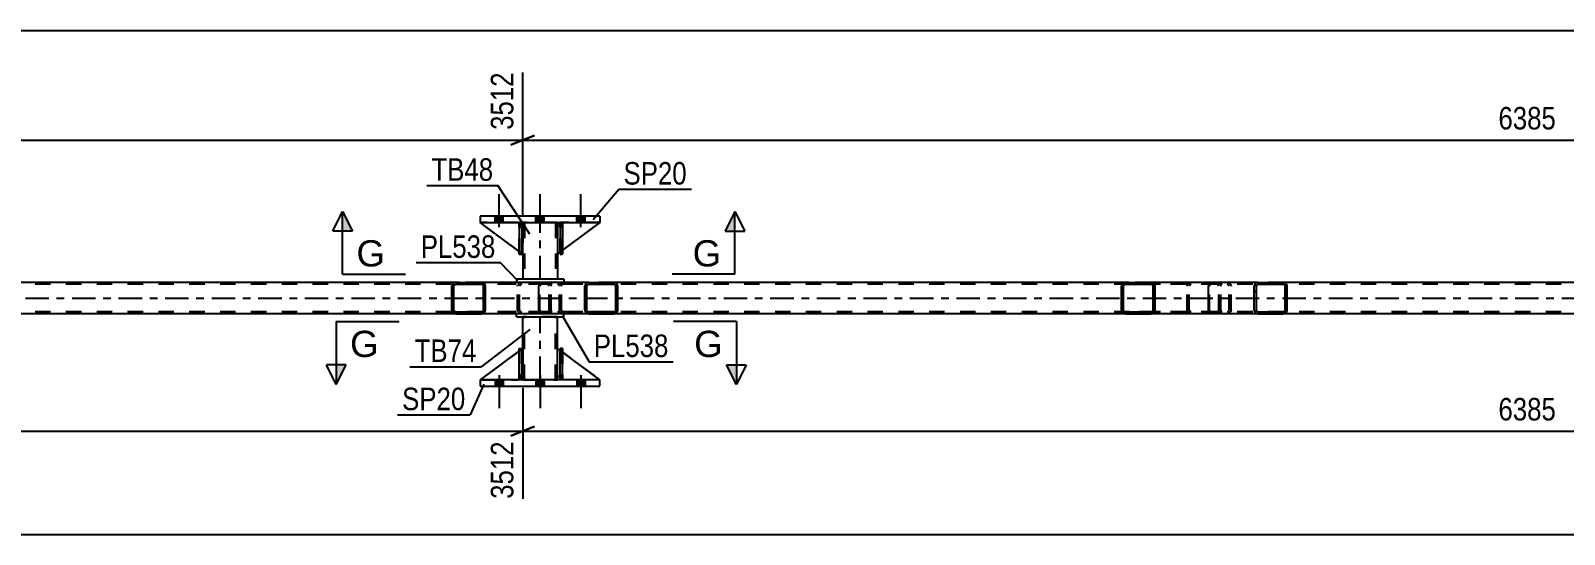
# Model space of a CAD drawing. Header units: millimetres. Extents: x -48 to 793, y -409 to 185.
# Drawn here: x 134.6 to 329.5, y -246.1 to -182 of the extents above; entities that cross this region are included whole.
import ezdxf

# ---------------------------------------------------------------- set-up
doc = ezdxf.new("R2010")
doc.units = ezdxf.units.MM
doc.linetypes.add('DXK_LINE_DOT2', pattern=[3.9198, 1.9599, -1.9599])
doc.linetypes.add('DXK_LINE_DOT3', pattern=[5.9187, 2.979, -0.9799, 0.9799, -0.9799])
doc.styles.add('Arial', font='ARIAL.TTF', dxfattribs={"height": 0.2})
doc.styles.add('Arial Narrow', font='ARIALN.TTF', dxfattribs={"height": 0.2})

# ---------------------------------------------------------------- blocks, each defined once
blk = doc.blocks.new('Part-122568784-7029 - 6955')
at = {"color": 2, "linetype": 'Continuous'}
for p, q in [((196.99, -206.46), (196.67, -206.46)), ((196.67, -206.46), (196.67, -210.46)), ((196.99, -206.46), (196.99, -206.46)), ((196.99, -206.46), (196.99, -210.46)), ((196.99, -210.46), (196.67, -210.46))]:
    blk.add_line(p, q, dxfattribs=at)
at = {"color": 7, "linetype": 'DXK_LINE_DOT2'}
for p, q in [((196.67, -207.06), (196.67, -206.46)), ((196.99, -207.06), (196.99, -206.46)), ((196.99, -206.46), (196.99, -206.46)), ((196.99, -207.06), (196.67, -207.06)), ((196.67, -207.06), (196.67, -210.46)), ((196.99, -210.46), (196.99, -207.06))]:
    blk.add_line(p, q, dxfattribs=at)
blk = doc.blocks.new('Part-122568784-7239 - 6955')
at = {"color": 7, "linetype": 'DXK_LINE_DOT2'}
for p, q in [((202.12, -206.46), (201.52, -207.06)), ((201.52, -210.46), (206.92, -206.46)), ((206.92, -206.46), (202.12, -206.46)), ((201.52, -207.06), (201.52, -210.46))]:
    blk.add_line(p, q, dxfattribs=at)
blk = doc.blocks.new('Part-122568784-7024 - 6955')
at = {"color": 2, "linetype": 'Continuous'}
for p, q in [((201.87, -226.46), (201.87, -222.46)), ((201.87, -222.46), (202.19, -222.46)), ((202.19, -226.46), (202.19, -222.46)), ((201.87, -226.46), (201.87, -226.46)), ((202.19, -226.46), (201.87, -226.46))]:
    blk.add_line(p, q, dxfattribs=at)
at = {"color": 7, "linetype": 'DXK_LINE_DOT2'}
for p, q in [((201.87, -222.46), (201.87, -225.86)), ((202.19, -225.86), (202.19, -222.46)), ((201.87, -225.86), (201.87, -226.46)), ((201.87, -225.86), (202.19, -225.86)), ((202.19, -226.46), (202.19, -225.86)), ((202.19, -226.46), (202.19, -226.46))]:
    blk.add_line(p, q, dxfattribs=at)
blk = doc.blocks.new('Part-122568784-7025 - 6955')
at = {"linetype": 'Continuous'}
h = blk.add_hatch(dxfattribs=at)
h.set_pattern_fill('', scale=0.7, style=0, pattern_type=0)
h.set_pattern_definition([(45, (277.4672, -214.3581), (-1.57154, 1.57154), [])])
h.paths.add_polyline_path([(277.51, -214.54), (277.47, -214.36), (277.36, -214.2), (277.19, -214.1), (277, -214.06), (273.76, -214.06), (273.56, -214.1), (273.4, -214.2), (273.29, -214.36), (273.25, -214.54), (273.25, -217.58), (273.29, -217.77), (273.4, -217.92), (273.56, -218.03), (273.76, -218.06), (277, -218.06), (277.19, -218.03), (277.36, -217.92), (277.47, -217.77), (277.51, -217.58)])
h.paths.add_polyline_path([(277.23, -217.67), (277.18, -217.75), (277.09, -217.8), (277, -217.82), (273.76, -217.82), (273.66, -217.8), (273.58, -217.75), (273.52, -217.67), (273.5, -217.58), (273.5, -214.54), (273.52, -214.45), (273.58, -214.37), (273.66, -214.32), (273.76, -214.3), (277, -214.3), (277.09, -214.32), (277.18, -214.37), (277.23, -214.45), (277.25, -214.54), (277.25, -217.58)])
at = {"color": 2, "linetype": 'Continuous'}
for p, q in [((273.29, -214.36), (273.25, -214.54)), ((273.5, -214.54), (273.52, -214.45)), ((273.52, -214.45), (273.58, -214.37)), ((273.76, -214.06), (273.56, -214.1)), ((273.58, -214.37), (273.66, -214.32)), ((273.66, -214.32), (273.76, -214.3)), ((273.76, -214.06), (277, -214.06)), ((273.76, -214.3), (277, -214.3)), ((284.58, -214.06), (277, -214.06)), ((277.19, -214.1), (277, -214.06)), ((277, -214.3), (277.09, -214.32)), ((277.09, -214.32), (277.18, -214.37)), ((277.18, -214.37), (277.23, -214.45)), ((277.23, -214.45), (277.25, -214.54)), ((277.51, -214.54), (277.47, -214.36)), ((273.25, -217.58), (273.25, -214.54)), ((273.5, -217.58), (273.5, -214.54)), ((277.25, -217.58), (277.25, -214.54)), ((277.51, -217.58), (277.51, -214.54)), ((273.25, -217.58), (273.29, -217.77)), ((273.52, -217.67), (273.5, -217.58)), ((273.58, -217.75), (273.52, -217.67)), ((273.56, -218.03), (273.76, -218.06)), ((273.66, -217.8), (273.58, -217.75)), ((273.76, -217.82), (273.66, -217.8)), ((273.76, -217.82), (277, -217.82)), ((273.76, -218.06), (277, -218.06)), ((277.09, -217.8), (277, -217.82)), ((277, -218.06), (277.19, -218.03)), ((284.58, -218.06), (277, -218.06)), ((277.18, -217.75), (277.09, -217.8)), ((277.23, -217.67), (277.18, -217.75)), ((277.25, -217.58), (277.23, -217.67)), ((277.47, -217.77), (277.51, -217.58))]:
    blk.add_line(p, q, dxfattribs=at)
at = {"color": 7, "linetype": 'DXK_LINE_DOT2'}
for p, q in [((277, -214.06), (273.76, -214.06)), ((285.34, -214.3), (273.76, -214.3)), ((281.6, -214.54), (281.64, -214.36)), ((281.87, -214.45), (281.85, -214.54)), ((281.93, -214.37), (281.87, -214.45)), ((281.91, -214.1), (282.11, -214.06)), ((282.01, -214.32), (281.93, -214.37)), ((282.11, -214.3), (282.01, -214.32)), ((285.34, -214.06), (284.58, -214.06)), ((285.34, -214.06), (285.54, -214.1)), ((285.44, -214.32), (285.34, -214.3)), ((285.53, -214.37), (285.44, -214.32)), ((285.58, -214.45), (285.53, -214.37)), ((285.6, -214.54), (285.58, -214.45)), ((285.82, -214.36), (285.86, -214.54)), ((281.6, -217.58), (281.6, -214.54)), ((281.85, -217.58), (281.85, -214.54)), ((285.6, -217.58), (285.6, -214.54)), ((285.86, -217.58), (285.86, -214.54)), ((285.34, -217.82), (273.76, -217.82)), ((277, -218.06), (273.76, -218.06)), ((281.64, -217.77), (281.6, -217.58)), ((281.85, -217.58), (281.87, -217.67)), ((281.87, -217.67), (281.93, -217.75)), ((282.11, -218.06), (281.91, -218.03)), ((281.93, -217.75), (281.95, -217.77)), ((281.95, -217.77), (282.01, -217.8)), ((282.01, -217.8), (282.11, -217.82)), ((285.34, -218.06), (284.58, -218.06)), ((285.34, -217.82), (285.44, -217.8)), ((285.54, -218.03), (285.34, -218.06)), ((285.44, -217.8), (285.53, -217.75)), ((285.53, -217.75), (285.58, -217.67)), ((285.58, -217.67), (285.6, -217.58)), ((285.86, -217.58), (285.82, -217.77))]:
    blk.add_line(p, q, dxfattribs=at)
at = {"color": 2, "linetype": 'Continuous'}
for centre, start, end in [((273.74, -214.56), 110.7583, 155.68), ((277.01, -214.56), 24.32, 69.2417), ((273.74, -217.56), 204.32, 249.2417), ((277.01, -217.56), 290.7583, 335.68)]:
    blk.add_arc(centre, 0.496, start, end, dxfattribs=at)
at = {"color": 7, "linetype": 'DXK_LINE_DOT2'}
for centre, start, end in [((282.09, -214.56), 110.7583, 155.68), ((285.36, -214.56), 24.32, 69.2417), ((282.09, -217.56), 204.32, 249.2417), ((285.36, -217.56), 290.7583, 335.68)]:
    blk.add_arc(centre, 0.496, start, end, dxfattribs=at)
blk = doc.blocks.new('Bolt-122568784-7098 - 6955')
at = {"linetype": 'Continuous'}
for points in [[(194.64, -226.46), (193.6, -226.46), (193.6, -227.26), (194.64, -227.26)], [(194.64, -226.46), (193.6, -226.46), (193.6, -227.26), (194.64, -227.26)], [(194.64, -226.46), (193.6, -226.46), (193.6, -227.26), (194.64, -227.26)], [(199.84, -226.46), (198.8, -226.46), (198.8, -227.26), (199.84, -227.26)], [(199.84, -226.46), (198.8, -226.46), (198.8, -227.26), (199.84, -227.26)], [(205.04, -226.46), (204, -226.46), (204, -227.26), (205.04, -227.26)], [(205.04, -226.46), (204, -226.46), (204, -227.26), (205.04, -227.26)], [(205.04, -226.46), (204, -226.46), (204, -227.26), (205.04, -227.26)]]:
    blk.add_hatch(color=1, dxfattribs=at).paths.add_polyline_path(points)
at = {"color": 1, "linetype": 'Continuous'}
for p, q in [((194.12, -225.86), (194.12, -230.06)), ((194.12, -225.86), (194.12, -230.06)), ((194.12, -225.86), (194.12, -230.06)), ((199.32, -225.86), (199.32, -230.06)), ((199.32, -225.86), (199.32, -230.06)), ((204.52, -225.86), (204.52, -230.06)), ((204.52, -225.86), (204.52, -230.06)), ((204.52, -225.86), (204.52, -230.06)), ((193.6, -226.46), (193.6, -227.26)), ((193.6, -226.46), (193.6, -227.26)), ((193.6, -226.46), (193.6, -227.26)), ((194.64, -226.46), (194.64, -227.26)), ((194.64, -226.46), (194.64, -227.26)), ((194.64, -226.46), (194.64, -227.26)), ((198.8, -226.46), (198.8, -227.26)), ((198.8, -226.46), (198.8, -227.26)), ((199.84, -226.46), (199.84, -227.26)), ((199.84, -226.46), (199.84, -227.26)), ((204, -226.46), (204, -227.26)), ((204, -226.46), (204, -227.26)), ((204, -226.46), (204, -227.26)), ((205.04, -226.46), (205.04, -227.26)), ((205.04, -226.46), (205.04, -227.26)), ((205.04, -226.46), (205.04, -227.26))]:
    blk.add_line(p, q, dxfattribs=at)
blk = doc.blocks.new('Part-122568784-7106 - 6955')
at = {"color": 7, "linetype": 'DXK_LINE_DOT2'}
for p, q in [((721.13, -214.3), (56.7, -214.3)), ((208.69, -214.06), (188.63, -214.06)), ((293.82, -214.06), (273.76, -214.06)), ((721.13, -217.82), (56.7, -217.82)), ((208.69, -218.06), (188.63, -218.06)), ((293.82, -218.06), (273.76, -218.06))]:
    blk.add_line(p, q, dxfattribs=at)
at = {"color": 2, "linetype": 'Continuous'}
for p, q in [((188.63, -214.06), (123.55, -214.06)), ((273.76, -214.06), (208.69, -214.06)), ((358.89, -214.06), (293.82, -214.06)), ((188.63, -218.06), (123.55, -218.06)), ((273.76, -218.06), (208.69, -218.06)), ((358.89, -218.06), (293.82, -218.06))]:
    blk.add_line(p, q, dxfattribs=at)
at = {"color": 7, "linetype": 'DXK_LINE_DOT3'}
blk.add_line((56.95, -216.06), (721.13, -216.06), dxfattribs=at)
blk = doc.blocks.new('Part-122568784-7227 - 6955')
at = {"color": 2, "linetype": 'Continuous'}
for p, q in [((201.52, -225.86), (201.52, -222.46)), ((201.87, -222.72), (201.52, -222.46)), ((206.92, -226.46), (202.19, -222.96)), ((201.87, -226.22), (201.52, -225.86))]:
    blk.add_line(p, q, dxfattribs=at)
at = {"color": 7, "linetype": 'DXK_LINE_DOT2'}
for p, q in [((202.19, -222.96), (201.87, -222.72)), ((202.12, -226.46), (201.87, -226.22)), ((206.92, -226.46), (202.12, -226.46)), ((206.92, -226.46), (206.92, -226.46)), ((206.92, -226.46), (206.92, -226.46))]:
    blk.add_line(p, q, dxfattribs=at)
blk = doc.blocks.new('Part-122568784-7099 - 6955')
at = {"linetype": 'Continuous'}
h = blk.add_hatch(dxfattribs=at)
h.set_pattern_fill('', scale=0.7, style=0, pattern_type=0)
h.set_pattern_definition([(45, (209.151, -214.3581), (-1.57154, 1.57154), [])])
h.paths.add_polyline_path([(209.19, -214.54), (209.15, -214.36), (209.04, -214.2), (208.88, -214.1), (208.69, -214.06), (205.5, -214.06), (205.31, -214.1), (205.15, -214.2), (205.04, -214.36), (205, -214.54), (205, -217.58), (205.04, -217.77), (205.15, -217.92), (205.31, -218.03), (205.5, -218.06), (208.69, -218.06), (208.88, -218.03), (209.04, -217.92), (209.15, -217.77), (209.19, -217.58)])
h.paths.add_polyline_path([(208.92, -217.67), (208.86, -217.75), (208.78, -217.8), (208.69, -217.82), (205.5, -217.82), (205.41, -217.8), (205.32, -217.75), (205.27, -217.67), (205.25, -217.58), (205.25, -214.54), (205.27, -214.45), (205.32, -214.37), (205.41, -214.32), (205.5, -214.3), (208.69, -214.3), (208.78, -214.32), (208.86, -214.37), (208.92, -214.45), (208.94, -214.54), (208.94, -217.58)])
at = {"color": 2, "linetype": 'Continuous'}
for p, q in [((199.17, -214.54), (199.19, -214.36)), ((199.19, -214.36), (199.25, -214.2)), ((199.25, -214.2), (199.34, -214.1)), ((199.34, -214.1), (199.45, -214.06)), ((205.5, -214.06), (199.45, -214.06)), ((205.04, -214.36), (205, -214.54)), ((205.25, -214.54), (205.27, -214.45)), ((205.27, -214.45), (205.32, -214.37)), ((205.5, -214.06), (205.31, -214.1)), ((205.32, -214.37), (205.41, -214.32)), ((205.41, -214.32), (205.5, -214.3)), ((205.5, -214.06), (208.69, -214.06)), ((205.5, -214.3), (208.69, -214.3)), ((208.88, -214.1), (208.69, -214.06)), ((208.69, -214.3), (208.78, -214.32)), ((208.78, -214.32), (208.86, -214.37)), ((208.86, -214.37), (208.92, -214.45)), ((208.92, -214.45), (208.94, -214.54)), ((209.19, -214.54), (209.15, -214.36)), ((199.17, -217.58), (199.17, -214.54)), ((205, -217.58), (205, -214.54)), ((205.25, -217.58), (205.25, -214.54)), ((208.94, -217.58), (208.94, -214.54)), ((209.19, -217.58), (209.19, -214.54)), ((199.19, -217.77), (199.17, -217.58)), ((199.25, -217.92), (199.19, -217.77)), ((199.34, -218.03), (199.25, -217.92)), ((199.45, -218.06), (199.34, -218.03)), ((205.5, -218.06), (199.45, -218.06)), ((205, -217.58), (205.04, -217.77)), ((205.27, -217.67), (205.25, -217.58)), ((205.32, -217.75), (205.27, -217.67)), ((205.31, -218.03), (205.5, -218.06)), ((205.41, -217.8), (205.32, -217.75)), ((205.5, -217.82), (205.41, -217.8)), ((205.5, -217.82), (208.69, -217.82)), ((205.5, -218.06), (208.69, -218.06)), ((208.78, -217.8), (208.69, -217.82)), ((208.69, -218.06), (208.88, -218.03)), ((208.86, -217.75), (208.78, -217.8)), ((208.92, -217.67), (208.86, -217.75)), ((208.94, -217.58), (208.92, -217.67)), ((209.15, -217.77), (209.19, -217.58))]:
    blk.add_line(p, q, dxfattribs=at)
at = {"color": 7, "linetype": 'DXK_LINE_DOT2'}
for p, q in [((199.32, -214.45), (199.31, -214.54)), ((199.35, -214.37), (199.32, -214.45)), ((199.39, -214.32), (199.35, -214.37)), ((199.45, -214.3), (199.39, -214.32)), ((208.69, -214.3), (199.45, -214.3)), ((200.72, -214.3), (200.72, -214.06)), ((201.54, -214.06), (201.73, -214.1)), ((201.63, -214.32), (201.54, -214.3)), ((201.71, -214.37), (201.63, -214.32)), ((201.77, -214.45), (201.71, -214.37)), ((201.79, -214.54), (201.77, -214.45)), ((202, -214.36), (202.04, -214.54)), ((208.69, -214.06), (205.5, -214.06)), ((199.31, -217.58), (199.31, -214.54)), ((201.79, -217.58), (201.79, -214.54)), ((202.04, -217.58), (202.04, -214.54)), ((199.31, -217.58), (199.32, -217.67)), ((199.32, -217.67), (199.35, -217.75)), ((199.35, -217.75), (199.39, -217.8)), ((199.39, -217.8), (199.45, -217.82)), ((208.69, -217.82), (199.45, -217.82)), ((200.72, -218.06), (200.72, -217.82)), ((201.54, -217.82), (201.63, -217.8)), ((201.73, -218.03), (201.54, -218.06)), ((201.63, -217.8), (201.71, -217.75)), ((201.71, -217.75), (201.77, -217.67)), ((201.77, -217.67), (201.79, -217.58)), ((202.04, -217.58), (202, -217.77)), ((208.69, -218.06), (205.5, -218.06))]:
    blk.add_line(p, q, dxfattribs=at)
for centre, start, end in [((201.55, -214.56), 23.8494, 68.8059), ((201.55, -217.57), 291.1941, 336.1506)]:
    blk.add_arc(centre, 0.492, start, end, dxfattribs=at)
at = {"color": 2, "linetype": 'Continuous'}
for centre, start, end in [((205.49, -214.56), 111.1941, 156.1506), ((208.7, -214.56), 23.8494, 68.8059), ((205.49, -217.57), 203.8494, 248.8059), ((208.7, -217.57), 291.1941, 336.1506)]:
    blk.add_arc(centre, 0.492, start, end, dxfattribs=at)
blk = doc.blocks.new('Part-122568784-7100 - 6955')
at = {"linetype": 'Continuous'}
h = blk.add_hatch(dxfattribs=at)
h.set_pattern_fill('', scale=0.7, style=0, pattern_type=0)
h.set_pattern_definition([(45, (192.333, -214.3581), (-1.57154, 1.57154), [])])
h.paths.add_polyline_path([(192.37, -214.54), (192.33, -214.36), (192.22, -214.2), (192.06, -214.1), (191.86, -214.06), (188.63, -214.06), (188.43, -214.1), (188.26, -214.2), (188.15, -214.36), (188.12, -214.54), (188.12, -217.58), (188.15, -217.77), (188.26, -217.92), (188.43, -218.03), (188.63, -218.06), (191.86, -218.06), (192.06, -218.03), (192.22, -217.92), (192.33, -217.77), (192.37, -217.58)])
h.paths.add_polyline_path([(192.1, -217.67), (192.04, -217.75), (191.96, -217.8), (191.86, -217.82), (188.63, -217.82), (188.53, -217.8), (188.45, -217.75), (188.39, -217.67), (188.37, -217.58), (188.37, -214.54), (188.39, -214.45), (188.45, -214.37), (188.53, -214.32), (188.63, -214.3), (191.86, -214.3), (191.96, -214.32), (192.04, -214.37), (192.1, -214.45), (192.12, -214.54), (192.12, -217.58)])
at = {"color": 2, "linetype": 'Continuous'}
for p, q in [((188.15, -214.36), (188.12, -214.54)), ((188.37, -214.54), (188.39, -214.45)), ((188.39, -214.45), (188.45, -214.37)), ((188.63, -214.06), (188.43, -214.1)), ((188.45, -214.37), (188.53, -214.32)), ((188.53, -214.32), (188.63, -214.3)), ((188.63, -214.06), (191.86, -214.06)), ((188.63, -214.3), (191.86, -214.3)), ((199.45, -214.06), (191.86, -214.06)), ((192.06, -214.1), (191.86, -214.06)), ((191.86, -214.3), (191.96, -214.32)), ((191.96, -214.32), (192.04, -214.37)), ((192.04, -214.37), (192.1, -214.45)), ((192.1, -214.45), (192.12, -214.54)), ((192.37, -214.54), (192.33, -214.36)), ((188.12, -217.58), (188.12, -214.54)), ((188.37, -217.58), (188.37, -214.54)), ((192.12, -217.58), (192.12, -214.54)), ((192.37, -217.58), (192.37, -214.54)), ((188.12, -217.58), (188.15, -217.77)), ((188.39, -217.67), (188.37, -217.58)), ((188.45, -217.75), (188.39, -217.67)), ((188.43, -218.03), (188.63, -218.06)), ((188.53, -217.8), (188.45, -217.75)), ((188.63, -217.82), (188.53, -217.8)), ((188.63, -217.82), (191.86, -217.82)), ((188.63, -218.06), (191.86, -218.06)), ((191.96, -217.8), (191.86, -217.82)), ((191.86, -218.06), (192.06, -218.03)), ((199.45, -218.06), (191.86, -218.06)), ((192.04, -217.75), (191.96, -217.8)), ((192.1, -217.67), (192.04, -217.75)), ((192.12, -217.58), (192.1, -217.67)), ((192.33, -217.77), (192.37, -217.58))]:
    blk.add_line(p, q, dxfattribs=at)
at = {"color": 7, "linetype": 'DXK_LINE_DOT2'}
for p, q in [((191.86, -214.06), (188.63, -214.06)), ((200.21, -214.3), (188.63, -214.3)), ((196.46, -214.54), (196.5, -214.36)), ((196.74, -214.45), (196.72, -214.54)), ((196.79, -214.37), (196.74, -214.45)), ((196.78, -214.1), (196.98, -214.06)), ((196.88, -214.32), (196.79, -214.37)), ((196.98, -214.3), (196.88, -214.32)), ((200.21, -214.06), (199.45, -214.06)), ((200.21, -214.06), (200.41, -214.1)), ((200.31, -214.32), (200.21, -214.3)), ((200.39, -214.37), (200.31, -214.32)), ((200.45, -214.45), (200.39, -214.37)), ((200.47, -214.54), (200.45, -214.45)), ((200.68, -214.36), (200.72, -214.54)), ((196.46, -217.58), (196.46, -214.54)), ((196.72, -217.58), (196.72, -214.54)), ((200.47, -217.58), (200.47, -214.54)), ((200.72, -217.58), (200.72, -214.54)), ((200.21, -217.82), (188.63, -217.82)), ((191.86, -218.06), (188.63, -218.06)), ((196.5, -217.77), (196.46, -217.58)), ((196.72, -217.58), (196.74, -217.67)), ((196.74, -217.67), (196.79, -217.75)), ((196.98, -218.06), (196.78, -218.03)), ((196.79, -217.75), (196.82, -217.77)), ((196.82, -217.77), (196.88, -217.8)), ((196.88, -217.8), (196.98, -217.82)), ((200.21, -218.06), (199.45, -218.06)), ((200.21, -217.82), (200.31, -217.8)), ((200.41, -218.03), (200.21, -218.06)), ((200.31, -217.8), (200.39, -217.75)), ((200.39, -217.75), (200.45, -217.67)), ((200.45, -217.67), (200.47, -217.58)), ((200.72, -217.58), (200.68, -217.77))]:
    blk.add_line(p, q, dxfattribs=at)
at = {"color": 2, "linetype": 'Continuous'}
for centre, start, end in [((188.61, -214.56), 110.7583, 155.68), ((191.88, -214.56), 24.32, 69.2417), ((188.61, -217.56), 204.32, 249.2417), ((191.88, -217.56), 290.7583, 335.68)]:
    blk.add_arc(centre, 0.496, start, end, dxfattribs=at)
at = {"color": 7, "linetype": 'DXK_LINE_DOT2'}
for centre, start, end in [((196.96, -214.56), 110.7583, 155.68), ((200.23, -214.56), 24.32, 69.2417), ((196.96, -217.56), 204.32, 249.2417), ((200.23, -217.56), 290.7583, 335.68)]:
    blk.add_arc(centre, 0.496, start, end, dxfattribs=at)
blk = doc.blocks.new('Bolt-122568784-7109 - 6955')
at = {"linetype": 'Continuous'}
for points in [[(193.6, -206.46), (194.64, -206.46), (194.64, -205.66), (193.6, -205.66)], [(193.6, -206.46), (194.64, -206.46), (194.64, -205.66), (193.6, -205.66)], [(193.6, -206.46), (194.64, -206.46), (194.64, -205.66), (193.6, -205.66)], [(198.8, -206.46), (199.84, -206.46), (199.84, -205.66), (198.8, -205.66)], [(198.8, -206.46), (199.84, -206.46), (199.84, -205.66), (198.8, -205.66)], [(204, -206.46), (205.04, -206.46), (205.04, -205.66), (204, -205.66)], [(204, -206.46), (205.04, -206.46), (205.04, -205.66), (204, -205.66)], [(204, -206.46), (205.04, -206.46), (205.04, -205.66), (204, -205.66)]]:
    blk.add_hatch(color=1, dxfattribs=at).paths.add_polyline_path(points)
at = {"color": 1, "linetype": 'Continuous'}
for p, q in [((194.12, -207.06), (194.12, -202.86)), ((194.12, -207.06), (194.12, -202.86)), ((194.12, -207.06), (194.12, -202.86)), ((199.32, -207.06), (199.32, -202.86)), ((199.32, -207.06), (199.32, -202.86)), ((204.52, -207.06), (204.52, -202.86)), ((204.52, -207.06), (204.52, -202.86)), ((204.52, -207.06), (204.52, -202.86)), ((193.6, -206.46), (193.6, -205.66)), ((193.6, -206.46), (193.6, -205.66)), ((193.6, -206.46), (193.6, -205.66)), ((194.64, -206.46), (194.64, -205.66)), ((194.64, -206.46), (194.64, -205.66)), ((194.64, -206.46), (194.64, -205.66)), ((198.8, -206.46), (198.8, -205.66)), ((198.8, -206.46), (198.8, -205.66)), ((199.84, -206.46), (199.84, -205.66)), ((199.84, -206.46), (199.84, -205.66)), ((204, -206.46), (204, -205.66)), ((204, -206.46), (204, -205.66)), ((204, -206.46), (204, -205.66)), ((205.04, -206.46), (205.04, -205.66)), ((205.04, -206.46), (205.04, -205.66)), ((205.04, -206.46), (205.04, -205.66))]:
    blk.add_line(p, q, dxfattribs=at)
blk = doc.blocks.new('Part-122568784-7118 - 6955')
at = {"color": 2, "linetype": 'Continuous'}
for p, q in [((202.32, -213.66), (196.32, -213.66)), ((196.32, -213.66), (196.32, -214.06)), ((202.32, -213.66), (202.32, -214.06))]:
    blk.add_line(p, q, dxfattribs=at)
at = {"color": 7, "linetype": 'DXK_LINE_DOT2'}
blk.add_line((202.32, -214.06), (196.32, -214.06), dxfattribs=at)
blk = doc.blocks.new('Part-122568784-7149 - 6955')
at = {"color": 7, "linetype": 'DXK_LINE_DOT2'}
for p, q in [((197.12, -210.46), (191.72, -206.46)), ((191.72, -206.46), (196.52, -206.46)), ((196.52, -206.46), (197.12, -207.06)), ((197.12, -207.06), (196.52, -206.46)), ((197.12, -207.06), (197.12, -210.46)), ((197.12, -207.06), (197.12, -207.06)), ((197.12, -207.06), (197.12, -210.46))]:
    blk.add_line(p, q, dxfattribs=at)
blk = doc.blocks.new('Part-122568784-7150 - 6955')
at = {"color": 2, "linetype": 'Continuous'}
for p, q in [((202.19, -206.46), (201.87, -206.46)), ((201.87, -206.46), (201.87, -210.46)), ((202.19, -206.46), (202.19, -206.46)), ((202.19, -206.46), (202.19, -210.46)), ((202.19, -210.46), (201.87, -210.46))]:
    blk.add_line(p, q, dxfattribs=at)
at = {"color": 7, "linetype": 'DXK_LINE_DOT2'}
for p, q in [((201.87, -207.06), (201.87, -206.46)), ((202.19, -207.06), (202.19, -206.46)), ((202.19, -206.46), (202.19, -206.46)), ((202.19, -207.06), (201.87, -207.06)), ((201.87, -207.06), (201.87, -210.46)), ((202.19, -210.46), (202.19, -207.06))]:
    blk.add_line(p, q, dxfattribs=at)
blk = doc.blocks.new('Part-122568784-7157 - 6955')
at = {"color": 7, "linetype": 'DXK_LINE_DOT2'}
for p, q in [((197.12, -222.46), (191.72, -226.46)), ((197.12, -225.86), (197.12, -222.46)), ((197.12, -222.46), (197.12, -225.86)), ((196.52, -226.46), (197.12, -225.86)), ((197.12, -225.86), (196.52, -226.46)), ((197.12, -225.86), (197.12, -225.86)), ((191.72, -226.46), (196.52, -226.46))]:
    blk.add_line(p, q, dxfattribs=at)
blk = doc.blocks.new('Part-122568784-7158 - 6955')
at = {"color": 2, "linetype": 'Continuous'}
for p, q in [((196.67, -222.79), (191.72, -226.46)), ((197.12, -222.46), (196.99, -222.56)), ((197.12, -225.86), (197.12, -222.46)), ((197.12, -225.86), (196.99, -225.99)), ((197.12, -225.86), (197.12, -225.86)), ((196.67, -226.31), (196.52, -226.46))]:
    blk.add_line(p, q, dxfattribs=at)
at = {"color": 7, "linetype": 'DXK_LINE_DOT2'}
for p, q in [((196.99, -222.56), (196.67, -222.79)), ((197.12, -225.86), (197.12, -222.46)), ((197.12, -225.86), (196.52, -226.46)), ((196.99, -225.99), (196.67, -226.31)), ((191.72, -226.46), (196.52, -226.46))]:
    blk.add_line(p, q, dxfattribs=at)
blk = doc.blocks.new('Part-122568784-7159 - 6955')
at = {"color": 7, "linetype": 'DXK_LINE_DOT2'}
for p, q in [((196.67, -207.06), (196.67, -206.46)), ((196.67, -206.46), (196.67, -206.46)), ((196.67, -206.46), (196.67, -210.46)), ((196.99, -206.46), (196.67, -206.46)), ((196.99, -207.06), (196.99, -206.46)), ((196.99, -210.46), (196.99, -206.46)), ((196.67, -210.46), (196.67, -207.06)), ((196.67, -207.06), (196.99, -207.06)), ((196.99, -207.06), (196.99, -210.46)), ((196.67, -210.46), (196.99, -210.46))]:
    blk.add_line(p, q, dxfattribs=at)
blk = doc.blocks.new('Part-122568784-7160 - 6955')
at = {"color": 7, "linetype": 'DXK_LINE_DOT2'}
for p, q in [((201.52, -225.86), (201.52, -222.46)), ((201.52, -222.46), (206.92, -226.46)), ((202.12, -226.46), (201.52, -225.86)), ((206.92, -226.46), (202.12, -226.46))]:
    blk.add_line(p, q, dxfattribs=at)
blk = doc.blocks.new('Part-122568784-7164 - 6955')
at = {"linetype": 'Continuous'}
h = blk.add_hatch(dxfattribs=at)
h.set_pattern_fill('', scale=0.7, style=0, pattern_type=0)
h.set_pattern_definition([(45, (294.2853, -214.3581), (-1.57154, 1.57154), [])])
h.paths.add_polyline_path([(294.32, -214.54), (294.29, -214.36), (294.18, -214.2), (294.01, -214.1), (293.82, -214.06), (290.64, -214.06), (290.44, -214.1), (290.28, -214.2), (290.17, -214.36), (290.13, -214.54), (290.13, -217.58), (290.17, -217.77), (290.28, -217.92), (290.44, -218.03), (290.64, -218.06), (293.82, -218.06), (294.01, -218.03), (294.18, -217.92), (294.29, -217.77), (294.32, -217.58)])
h.paths.add_polyline_path([(294.05, -217.67), (294, -217.75), (293.92, -217.8), (293.82, -217.82), (290.64, -217.82), (290.54, -217.8), (290.46, -217.75), (290.4, -217.67), (290.39, -217.58), (290.39, -214.54), (290.4, -214.45), (290.46, -214.37), (290.54, -214.32), (290.64, -214.3), (293.82, -214.3), (293.92, -214.32), (294, -214.37), (294.05, -214.45), (294.07, -214.54), (294.07, -217.58)])
at = {"color": 2, "linetype": 'Continuous'}
for p, q in [((284.31, -214.54), (284.33, -214.36)), ((284.33, -214.36), (284.39, -214.2)), ((284.39, -214.2), (284.48, -214.1)), ((284.48, -214.1), (284.58, -214.06)), ((290.64, -214.06), (284.58, -214.06)), ((290.17, -214.36), (290.13, -214.54)), ((290.39, -214.54), (290.4, -214.45)), ((290.4, -214.45), (290.46, -214.37)), ((290.64, -214.06), (290.44, -214.1)), ((290.46, -214.37), (290.54, -214.32)), ((290.54, -214.32), (290.64, -214.3)), ((290.64, -214.06), (293.82, -214.06)), ((290.64, -214.3), (293.82, -214.3)), ((294.01, -214.1), (293.82, -214.06)), ((293.82, -214.3), (293.92, -214.32)), ((293.92, -214.32), (294, -214.37)), ((294, -214.37), (294.05, -214.45)), ((294.05, -214.45), (294.07, -214.54)), ((294.32, -214.54), (294.29, -214.36)), ((284.31, -217.58), (284.31, -214.54)), ((290.13, -217.58), (290.13, -214.54)), ((290.39, -217.58), (290.39, -214.54)), ((294.07, -217.58), (294.07, -214.54)), ((294.32, -217.58), (294.32, -214.54)), ((284.33, -217.77), (284.31, -217.58)), ((284.39, -217.92), (284.33, -217.77)), ((284.48, -218.03), (284.39, -217.92)), ((284.58, -218.06), (284.48, -218.03)), ((290.64, -218.06), (284.58, -218.06)), ((290.13, -217.58), (290.17, -217.77)), ((290.4, -217.67), (290.39, -217.58)), ((290.46, -217.75), (290.4, -217.67)), ((290.44, -218.03), (290.64, -218.06)), ((290.54, -217.8), (290.46, -217.75)), ((290.64, -217.82), (290.54, -217.8)), ((290.64, -217.82), (293.82, -217.82)), ((290.64, -218.06), (293.82, -218.06)), ((293.92, -217.8), (293.82, -217.82)), ((293.82, -218.06), (294.01, -218.03)), ((294, -217.75), (293.92, -217.8)), ((294.05, -217.67), (294, -217.75)), ((294.07, -217.58), (294.05, -217.67)), ((294.29, -217.77), (294.32, -217.58))]:
    blk.add_line(p, q, dxfattribs=at)
at = {"color": 7, "linetype": 'DXK_LINE_DOT2'}
for p, q in [((284.45, -214.45), (284.44, -214.54)), ((284.48, -214.37), (284.45, -214.45)), ((284.53, -214.32), (284.48, -214.37)), ((284.58, -214.3), (284.53, -214.32)), ((293.82, -214.3), (284.58, -214.3)), ((285.86, -214.3), (285.86, -214.06)), ((286.67, -214.06), (286.86, -214.1)), ((286.77, -214.32), (286.67, -214.3)), ((286.85, -214.37), (286.77, -214.32)), ((286.9, -214.45), (286.85, -214.37)), ((286.92, -214.54), (286.9, -214.45)), ((287.14, -214.36), (287.17, -214.54)), ((293.82, -214.06), (290.64, -214.06)), ((284.44, -217.58), (284.44, -214.54)), ((286.92, -217.58), (286.92, -214.54)), ((287.17, -217.58), (287.17, -214.54)), ((284.44, -217.58), (284.45, -217.67)), ((284.45, -217.67), (284.48, -217.75)), ((284.48, -217.75), (284.53, -217.8)), ((284.53, -217.8), (284.58, -217.82)), ((293.82, -217.82), (284.58, -217.82)), ((285.86, -218.06), (285.86, -217.82)), ((286.67, -217.82), (286.77, -217.8)), ((286.86, -218.03), (286.67, -218.06)), ((286.77, -217.8), (286.85, -217.75)), ((286.85, -217.75), (286.9, -217.67)), ((286.9, -217.67), (286.92, -217.58)), ((287.17, -217.58), (287.14, -217.77)), ((293.82, -218.06), (290.64, -218.06))]:
    blk.add_line(p, q, dxfattribs=at)
for centre, start, end in [((286.69, -214.56), 23.8494, 68.8059), ((286.69, -217.57), 291.1941, 336.1506)]:
    blk.add_arc(centre, 0.492, start, end, dxfattribs=at)
at = {"color": 2, "linetype": 'Continuous'}
for centre, start, end in [((290.62, -214.56), 111.1941, 156.1506), ((293.84, -214.56), 23.8494, 68.8059), ((290.62, -217.57), 203.8494, 248.8059), ((293.84, -217.57), 291.1941, 336.1506)]:
    blk.add_arc(centre, 0.492, start, end, dxfattribs=at)
blk = doc.blocks.new('Part-122568784-7166 - 6955')
at = {"color": 7, "linetype": 'DXK_LINE_DOT2'}
for p, q in [((202.19, -222.46), (201.87, -222.46)), ((201.87, -225.86), (201.87, -222.46)), ((201.87, -222.46), (201.87, -226.46)), ((202.19, -222.46), (202.19, -225.86)), ((202.19, -226.46), (202.19, -222.46)), ((202.19, -225.86), (201.87, -225.86)), ((201.87, -226.46), (201.87, -225.86)), ((202.19, -225.86), (202.19, -226.46)), ((202.19, -226.46), (201.87, -226.46)), ((202.19, -226.46), (202.19, -226.46))]:
    blk.add_line(p, q, dxfattribs=at)
blk = doc.blocks.new('Part-122568784-7172 - 6955')
at = {"color": 2, "linetype": 'Continuous'}
for p, q in [((197.12, -206.46), (197.12, -207.06)), ((201.52, -206.46), (201.52, -207.06)), ((197.12, -210.46), (197.12, -213.66)), ((201.52, -210.46), (201.52, -213.66))]:
    blk.add_line(p, q, dxfattribs=at)
at = {"color": 7, "linetype": 'DXK_LINE_DOT2'}
for p, q in [((201.52, -206.46), (197.12, -206.46)), ((197.36, -206.46), (197.36, -213.66)), ((201.28, -206.46), (201.28, -213.66)), ((197.12, -207.06), (197.12, -210.46)), ((201.52, -207.06), (201.52, -210.46)), ((201.52, -213.66), (197.12, -213.66))]:
    blk.add_line(p, q, dxfattribs=at)
at = {"color": 7, "linetype": 'DXK_LINE_DOT3'}
blk.add_line((199.32, -213.66), (199.32, -206.46), dxfattribs=at)
blk = doc.blocks.new('Part-122568784-7189 - 6955')
at = {"color": 2, "linetype": 'Continuous'}
for p, q in [((196.67, -226.46), (196.67, -222.46)), ((196.67, -222.46), (196.99, -222.46)), ((196.99, -226.46), (196.99, -222.46)), ((196.67, -226.46), (196.67, -226.46)), ((196.99, -226.46), (196.67, -226.46))]:
    blk.add_line(p, q, dxfattribs=at)
at = {"color": 7, "linetype": 'DXK_LINE_DOT2'}
for p, q in [((196.67, -222.46), (196.67, -225.86)), ((196.99, -225.86), (196.99, -222.46)), ((196.67, -225.86), (196.67, -226.46)), ((196.67, -225.86), (196.99, -225.86)), ((196.99, -226.46), (196.99, -225.86)), ((196.99, -226.46), (196.99, -226.46))]:
    blk.add_line(p, q, dxfattribs=at)
blk = doc.blocks.new('Part-122568784-7192 - 6955')
at = {"color": 7, "linetype": 'DXK_LINE_DOT2'}
for p, q in [((201.87, -207.06), (201.87, -206.46)), ((201.87, -206.46), (201.87, -206.46)), ((201.87, -206.46), (201.87, -210.46)), ((202.19, -206.46), (201.87, -206.46)), ((202.19, -207.06), (202.19, -206.46)), ((202.19, -210.46), (202.19, -206.46)), ((201.87, -210.46), (201.87, -207.06)), ((201.87, -207.06), (202.19, -207.06)), ((202.19, -207.06), (202.19, -210.46)), ((201.87, -210.46), (202.19, -210.46))]:
    blk.add_line(p, q, dxfattribs=at)
blk = doc.blocks.new('Part-122568784-7198 - 6955')
at = {"color": 2, "linetype": 'Continuous'}
for p, q in [((206.92, -226.46), (191.72, -226.46)), ((191.72, -226.46), (191.72, -227.26)), ((191.72, -227.26), (206.92, -227.26)), ((206.92, -227.26), (206.92, -226.46))]:
    blk.add_line(p, q, dxfattribs=at)
blk = doc.blocks.new('Part-122568784-7203 - 6955')
at = {"color": 2, "linetype": 'Continuous'}
for p, q in [((206.92, -205.66), (191.72, -205.66)), ((191.72, -205.66), (191.72, -206.46)), ((191.72, -206.46), (206.92, -206.46)), ((206.92, -205.66), (206.92, -206.46))]:
    blk.add_line(p, q, dxfattribs=at)
blk = doc.blocks.new('Part-122568784-7208 - 6955')
at = {"color": 2, "linetype": 'Continuous'}
for p, q in [((197.12, -222.46), (197.12, -218.46)), ((201.52, -222.46), (201.52, -218.46)), ((197.12, -226.46), (197.12, -225.86)), ((201.52, -226.46), (201.52, -225.86))]:
    blk.add_line(p, q, dxfattribs=at)
at = {"color": 7, "linetype": 'DXK_LINE_DOT2'}
for p, q in [((201.52, -218.46), (197.12, -218.46)), ((197.36, -226.46), (197.36, -218.46)), ((201.28, -226.46), (201.28, -218.46)), ((197.12, -225.86), (197.12, -222.46)), ((201.52, -225.86), (201.52, -222.46)), ((197.12, -226.46), (201.52, -226.46))]:
    blk.add_line(p, q, dxfattribs=at)
at = {"color": 7, "linetype": 'DXK_LINE_DOT3'}
blk.add_line((199.32, -226.46), (199.32, -218.46), dxfattribs=at)
blk = doc.blocks.new('Part-122568784-7223 - 6955')
at = {"color": 2, "linetype": 'Continuous'}
for p, q in [((196.32, -218.46), (196.32, -218.06)), ((202.32, -218.46), (202.32, -218.06)), ((196.32, -218.46), (202.32, -218.46))]:
    blk.add_line(p, q, dxfattribs=at)
at = {"color": 7, "linetype": 'DXK_LINE_DOT2'}
blk.add_line((202.32, -218.06), (196.32, -218.06), dxfattribs=at)
blk = doc.blocks.new('Part-122568784-7225 - 6955')
at = {"color": 7, "linetype": 'DXK_LINE_DOT2'}
for p, q in [((196.67, -222.46), (196.99, -222.46)), ((196.67, -225.86), (196.67, -222.46)), ((196.67, -222.46), (196.67, -226.46)), ((196.99, -222.46), (196.99, -225.86)), ((196.99, -226.46), (196.99, -222.56)), ((196.99, -225.86), (196.67, -225.86)), ((196.67, -226.46), (196.67, -225.86)), ((196.99, -225.86), (196.99, -226.46)), ((196.99, -226.46), (196.67, -226.46)), ((196.99, -226.46), (196.99, -226.46))]:
    blk.add_line(p, q, dxfattribs=at)
blk = doc.blocks.new('Part-122568784-7238 - 6955')
at = {"color": 7, "linetype": 'DXK_LINE_DOT2'}
for p, q in [((202.12, -206.46), (201.87, -206.71)), ((206.92, -206.46), (202.12, -206.46)), ((202.19, -209.96), (201.87, -210.2))]:
    blk.add_line(p, q, dxfattribs=at)
at = {"color": 2, "linetype": 'Continuous'}
for p, q in [((206.92, -206.46), (202.19, -209.96)), ((201.87, -206.71), (201.52, -207.06)), ((201.52, -207.06), (201.52, -210.46)), ((201.87, -210.2), (201.52, -210.46))]:
    blk.add_line(p, q, dxfattribs=at)
blk = doc.blocks.new('Part-122568784-7240 - 6955')
at = {"color": 2, "linetype": 'Continuous'}
for p, q in [((196.67, -210.13), (191.72, -206.46)), ((196.67, -206.62), (196.52, -206.46)), ((197.12, -207.06), (196.99, -206.94)), ((197.12, -207.06), (197.12, -207.06)), ((197.12, -210.46), (197.12, -207.06)), ((196.99, -210.37), (197.12, -210.46)), ((197.12, -210.46), (197.12, -210.46))]:
    blk.add_line(p, q, dxfattribs=at)
at = {"color": 7, "linetype": 'DXK_LINE_DOT2'}
for p, q in [((196.52, -206.46), (191.72, -206.46)), ((196.52, -206.46), (197.12, -207.06)), ((196.99, -206.94), (196.67, -206.62)), ((197.12, -207.06), (197.12, -210.46)), ((196.99, -210.37), (196.67, -210.13))]:
    blk.add_line(p, q, dxfattribs=at)
blk = doc.blocks.new('StraightDimension-122568784-16895 - 6955')
at = {"color": 7, "linetype": 'Continuous'}
for p, q in [((56.63, -218.77), (56.63, -236.11)), ((197.12, -227.46), (197.12, -241.6)), ((58.13, -232.38), (55.13, -233.58)), ((56.63, -232.98), (197.12, -232.98)), ((195.62, -233.58), (198.62, -232.38))]:
    blk.add_line(p, q, dxfattribs=at)
at = {"color": 0}
blk.add_wipeout([(131.13, -232.23), (131.13, -228.03), (122.62, -228.03), (122.62, -232.23)], dxfattribs=at)
at = {"color": 0, "linetype": 'Continuous'}
for points in [[(56.03, -233.68), (51.83, -233.68), (51.83, -236.71), (56.03, -236.71)], [(196.52, -233.68), (192.32, -233.68), (192.32, -242.2), (196.52, -242.2)]]:
    blk.add_wipeout(points, dxfattribs=at)
at = {"color": 3, "style": 'Arial Narrow'}
blk.add_text('3512', height=2.863, dxfattribs=at).set_placement((123.22, -231.63))
at = {"color": 3, "linetype": 'Continuous', "style": 'Arial Narrow'}
for s, height, p in [('0', 2.86, (55.43, -236.11)), ('3512', 2.863, (195.92, -241.6))]:
    blk.add_text(s, height=height, rotation=90.0002, dxfattribs=at).set_placement(p)
blk = doc.blocks.new('StraightDimension-122568784-7291 - 6955')
at = {"color": 7, "linetype": 'Continuous'}
blk.add_line((55.28, -246.12), (731.99, -246.12), dxfattribs=at)
blk = doc.blocks.new('StraightDimension-122568784-9106 - 6955')
at = {"color": 7, "linetype": 'Continuous'}
blk.add_line((55.91, -182.04), (731.35, -182.04), dxfattribs=at)
blk = doc.blocks.new('StraightDimension-122568784-16831 - 6955')
at = {"color": 7, "linetype": 'Continuous'}
for p, q in [((197.12, -205.46), (197.12, -187.35)), ((198.62, -195.36), (195.62, -196.56)), ((197.12, -195.96), (452.52, -195.96))]:
    blk.add_line(p, q, dxfattribs=at)
at = {"color": 0}
blk.add_wipeout([(329.08, -195.21), (329.08, -191.01), (320.57, -191.01), (320.57, -195.21)], dxfattribs=at)
at = {"color": 3, "style": 'Arial Narrow'}
blk.add_text('6385', height=2.863, dxfattribs=at).set_placement((321.17, -194.61))
blk = doc.blocks.new('StraightDimension-122568784-16832 - 6955')
at = {"color": 7, "linetype": 'Continuous'}
for p, q in [((197.12, -205.46), (197.12, -187.35)), ((56.62, -213.54), (56.62, -192.83)), ((58.12, -195.36), (55.12, -196.56)), ((56.62, -195.96), (197.12, -195.96)), ((195.62, -196.56), (198.62, -195.36))]:
    blk.add_line(p, q, dxfattribs=at)
at = {"color": 0, "linetype": 'Continuous'}
for points in [[(196.52, -186.75), (192.32, -186.75), (192.32, -195.26), (196.52, -195.26)], [(56.02, -192.23), (51.82, -192.23), (51.82, -195.26), (56.02, -195.26)]]:
    blk.add_wipeout(points, dxfattribs=at)
at = {"color": 0}
blk.add_wipeout([(131.13, -195.21), (131.13, -191.01), (122.62, -191.01), (122.62, -195.21)], dxfattribs=at)
at = {"color": 3, "linetype": 'Continuous', "style": 'Arial Narrow'}
for s, height, p in [('3512', 2.863, (195.92, -194.66)), ('0', 2.86, (55.42, -194.66))]:
    blk.add_text(s, height=height, rotation=90.0002, dxfattribs=at).set_placement(p)
at = {"color": 3, "style": 'Arial Narrow'}
blk.add_text('3512', height=2.863, dxfattribs=at).set_placement((123.22, -194.61))
blk = doc.blocks.new('StraightDimension-122568784-16894 - 6955')
at = {"color": 7, "linetype": 'Continuous'}
for p, q in [((197.12, -227.46), (197.12, -241.6)), ((198.62, -232.38), (195.62, -233.58)), ((197.12, -232.98), (452.52, -232.98))]:
    blk.add_line(p, q, dxfattribs=at)
at = {"color": 0}
blk.add_wipeout([(329.08, -232.23), (329.08, -228.03), (320.57, -228.03), (320.57, -232.23)], dxfattribs=at)
at = {"color": 3, "style": 'Arial Narrow'}
blk.add_text('6385', height=2.863, dxfattribs=at).set_placement((321.17, -231.63))
blk = doc.blocks.new('Mark-122568784-7114 - 6955')
at = {"color": 0}
blk.add_wipeout([(193.65, -210.95), (193.65, -207.95), (184.15, -207.95), (184.15, -210.95)], dxfattribs=at)
blk.add_wipeout([(193.65, -210.95), (193.65, -207.95), (184.15, -207.95), (184.15, -210.95)], dxfattribs=at)
at = {"color": 30, "linetype": 'Continuous'}
for p in [(183.55, -211.55), (196.49, -213.86)]:
    blk.add_line(p, (194.25, -211.55), dxfattribs=at)
at = {"color": 3, "style": 'Arial Narrow'}
blk.add_text('PL538', height=2.863, dxfattribs=at).set_placement((184.15, -210.95))
blk = doc.blocks.new('Mark-122568784-7199 - 6955')
at = {"color": 0}
blk.add_wipeout([(217.97, -201.62), (217.97, -198.62), (209.93, -198.62), (209.93, -201.62)], dxfattribs=at)
blk.add_wipeout([(217.97, -201.62), (217.97, -198.62), (209.93, -198.62), (209.93, -201.62)], dxfattribs=at)
at = {"color": 30, "linetype": 'Continuous'}
for p, q in [((206.06, -206.06), (209.33, -202.22)), ((209.33, -202.22), (218.57, -202.22))]:
    blk.add_line(p, q, dxfattribs=at)
at = {"color": 3, "style": 'Arial Narrow'}
blk.add_text('SP20', height=2.863, dxfattribs=at).set_placement((209.93, -201.62))
blk = doc.blocks.new('Mark-122568784-7168 - 6955')
at = {"color": 0}
blk.add_wipeout([(193.36, -201.14), (193.36, -198.14), (185.51, -198.14), (185.51, -201.14)], dxfattribs=at)
blk.add_wipeout([(193.36, -201.14), (193.36, -198.14), (185.51, -198.14), (185.51, -201.14)], dxfattribs=at)
at = {"color": 30, "linetype": 'Continuous'}
for p in [(184.91, -201.74), (198.01, -207.91)]:
    blk.add_line(p, (193.96, -201.74), dxfattribs=at)
at = {"color": 3, "style": 'Arial Narrow'}
blk.add_text('TB48', height=2.863, dxfattribs=at).set_placement((185.51, -201.14))
blk = doc.blocks.new('Mark-122568784-7194 - 6955')
at = {"color": 0}
blk.add_wipeout([(189.82, -230.32), (189.82, -227.32), (181.78, -227.32), (181.78, -230.32)], dxfattribs=at)
blk.add_wipeout([(189.82, -230.32), (189.82, -227.32), (181.78, -227.32), (181.78, -230.32)], dxfattribs=at)
at = {"color": 30, "linetype": 'Continuous'}
for p in [(192.18, -227.01), (181.18, -230.92)]:
    blk.add_line(p, (190.42, -230.92), dxfattribs=at)
at = {"color": 3, "style": 'Arial Narrow'}
blk.add_text('SP20', height=2.863, dxfattribs=at).set_placement((181.78, -230.32))
blk = doc.blocks.new('Mark-122568784-7204 - 6955')
at = {"color": 0}
blk.add_wipeout([(191.22, -224.19), (191.22, -221.19), (183.37, -221.19), (183.37, -224.19)], dxfattribs=at)
blk.add_wipeout([(191.22, -224.19), (191.22, -221.19), (183.37, -221.19), (183.37, -224.19)], dxfattribs=at)
at = {"color": 30, "linetype": 'Continuous'}
for p in [(198.01, -220.07), (182.77, -224.79)]:
    blk.add_line(p, (191.82, -224.79), dxfattribs=at)
at = {"color": 3, "style": 'Arial Narrow'}
blk.add_text('TB74', height=2.863, dxfattribs=at).set_placement((183.37, -224.19))
blk = doc.blocks.new('Mark-122568784-7219 - 6955')
at = {"color": 0}
blk.add_wipeout([(215.65, -223.56), (215.65, -220.56), (206.15, -220.56), (206.15, -223.56)], dxfattribs=at)
blk.add_wipeout([(215.65, -223.56), (215.65, -220.56), (206.15, -220.56), (206.15, -223.56)], dxfattribs=at)
at = {"color": 30, "linetype": 'Continuous'}
for p, q in [((202.12, -218.27), (205.55, -224.16)), ((205.55, -224.16), (216.25, -224.16))]:
    blk.add_line(p, q, dxfattribs=at)
at = {"color": 3, "style": 'Arial Narrow'}
blk.add_text('PL538', height=2.863, dxfattribs=at).set_placement((206.15, -223.56))
blk = doc.blocks.new('SectionMark-122568784-7405 - 6955')
at = {"linetype": 'Continuous'}
for points in [[(175.47, -207.54), (174.22, -207.54), (174.22, -205.04)], [(224.1, -207.54), (222.85, -207.54), (224.1, -205.04)]]:
    blk.add_hatch(color=6, dxfattribs=at).paths.add_polyline_path(points)
at = {"color": 6, "linetype": 'Continuous'}
for p, q in [((172.97, -207.54), (174.22, -205.04)), ((174.22, -213.04), (174.22, -205.04)), ((174.22, -205.04), (175.47, -207.54)), ((224.1, -205.04), (222.85, -207.54)), ((224.1, -213.04), (224.1, -205.04)), ((224.1, -205.04), (225.35, -207.54)), ((175.47, -207.54), (172.97, -207.54)), ((222.85, -207.54), (225.35, -207.54)), ((174.22, -213.04), (182.22, -213.04)), ((224.1, -213.04), (216.1, -213.04))]:
    blk.add_line(p, q, dxfattribs=at)
at = {"color": 0, "linetype": 'Continuous'}
for points in [[(179.6, -212.04), (179.6, -208.54), (175.97, -208.54), (175.97, -212.04)], [(222.35, -212.04), (222.35, -208.54), (218.72, -208.54), (218.72, -212.04)]]:
    blk.add_wipeout(points, dxfattribs=at)
at = {"color": 3, "linetype": 'Continuous', "style": 'Arial'}
for p in [(175.97, -212.04), (218.72, -212.04)]:
    blk.add_text('G', height=3.34, dxfattribs=at).set_placement(p)
blk = doc.blocks.new('SectionMark-122568784-7409 - 6955')
at = {"linetype": 'Continuous'}
for points in [[(173.41, -224.56), (174.66, -224.56), (173.41, -227.06)], [(223.04, -224.56), (224.29, -224.56), (224.29, -227.06)]]:
    blk.add_hatch(color=6, dxfattribs=at).paths.add_polyline_path(points)
at = {"color": 6, "linetype": 'Continuous'}
for p, q in [((173.41, -219.06), (181.41, -219.06)), ((173.41, -219.06), (173.41, -227.06)), ((224.29, -219.06), (216.29, -219.06)), ((224.29, -219.06), (224.29, -227.06)), ((173.41, -227.06), (172.16, -224.56)), ((174.66, -224.56), (172.16, -224.56)), ((173.41, -227.06), (174.66, -224.56)), ((223.04, -224.56), (225.54, -224.56)), ((224.29, -227.06), (223.04, -224.56)), ((225.54, -224.56), (224.29, -227.06))]:
    blk.add_line(p, q, dxfattribs=at)
at = {"color": 0, "linetype": 'Continuous'}
for points in [[(178.79, -223.56), (178.79, -220.06), (175.16, -220.06), (175.16, -223.56)], [(222.54, -223.56), (222.54, -220.06), (218.91, -220.06), (218.91, -223.56)]]:
    blk.add_wipeout(points, dxfattribs=at)
at = {"color": 3, "linetype": 'Continuous', "style": 'Arial'}
for p in [(175.16, -223.56), (218.91, -223.56)]:
    blk.add_text('G', height=3.34, dxfattribs=at).set_placement(p)

msp = doc.modelspace()

# ---------------------------------------------------------------- block references
for name in ['Bolt-122568784-7109 - 6955', 'Part-122568784-7203 - 6955', 'Part-122568784-7149 - 6955', 'Part-122568784-7240 - 6955', 'Part-122568784-7029 - 6955', 'Part-122568784-7159 - 6955', 'Part-122568784-7172 - 6955', 'Part-122568784-7239 - 6955', 'Part-122568784-7238 - 6955', 'Part-122568784-7150 - 6955', 'Part-122568784-7192 - 6955', 'Part-122568784-7106 - 6955', 'Part-122568784-7100 - 6955', 'Part-122568784-7118 - 6955', 'Part-122568784-7099 - 6955', 'Part-122568784-7025 - 6955', 'Part-122568784-7164 - 6955', 'Part-122568784-7223 - 6955', 'Part-122568784-7208 - 6955', 'Part-122568784-7157 - 6955', 'Part-122568784-7158 - 6955', 'Part-122568784-7189 - 6955', 'Part-122568784-7225 - 6955', 'Part-122568784-7227 - 6955', 'Part-122568784-7160 - 6955', 'Part-122568784-7024 - 6955', 'Part-122568784-7166 - 6955', 'Bolt-122568784-7098 - 6955', 'Part-122568784-7198 - 6955']:
    msp.add_blockref(name, (0, 0))

# ---------------------------------------------------------------- next in the draw order: block references
for name in ['StraightDimension-122568784-9106 - 6955', 'StraightDimension-122568784-16895 - 6955']:
    msp.add_blockref(name, (0, 0))

# ---------------------------------------------------------------- next in the draw order: block references
for name in ['StraightDimension-122568784-16831 - 6955', 'StraightDimension-122568784-7291 - 6955']:
    msp.add_blockref(name, (0, 0))

# ---------------------------------------------------------------- next in the draw order: block references
for name in ['StraightDimension-122568784-16832 - 6955', 'Mark-122568784-7199 - 6955', 'Mark-122568784-7219 - 6955', 'Mark-122568784-7204 - 6955', 'Mark-122568784-7194 - 6955', 'StraightDimension-122568784-16894 - 6955']:
    msp.add_blockref(name, (0, 0))

# ---------------------------------------------------------------- next in the draw order: block references
for name in ['Mark-122568784-7114 - 6955', 'SectionMark-122568784-7409 - 6955']:
    msp.add_blockref(name, (0, 0))

# ---------------------------------------------------------------- next in the draw order: block references
msp.add_blockref('Mark-122568784-7168 - 6955', (0, 0))

# ---------------------------------------------------------------- next in the draw order: block references
msp.add_blockref('SectionMark-122568784-7405 - 6955', (0, 0))

doc.saveas('drawing.dxf')
